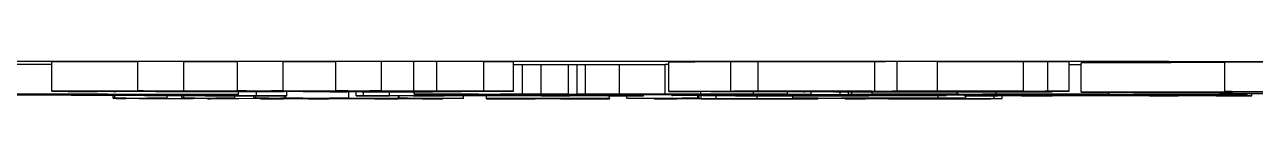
# Model space of a CAD drawing. Header units: millimetres. Extents: x 2085 to 4229, y 754 to 2271.
# Drawn here: x 3054.15 to 3096.06, y 909.7 to 910.99 of the extents above; entities that cross this region are included whole.
import ezdxf

# ---------------------------------------------------------------- set-up
doc = ezdxf.new("R2010")
doc.units = ezdxf.units.MM

msp = doc.modelspace()

# ---------------------------------------------------------------- linework, layer by layer
at = {"color": 7, "linetype": 'Continuous', "lineweight": 25}
for p, q in [((3058.004, 910.966), (3055.076, 910.965)), ((3055.076, 909.965), (3055.076, 910.965)), ((3059.564, 910.971), (3058.004, 910.972)), ((3058.004, 909.972), (3058.004, 910.972)), ((3059.564, 909.971), (3059.564, 910.971)), ((3061.395, 910.968), (3059.564, 910.967)), ((3062.956, 910.973), (3061.395, 910.974)), ((3061.395, 909.974), (3061.395, 910.974)), ((3062.956, 909.973), (3062.956, 910.973)), ((3064.744, 910.969), (3062.956, 910.968)), ((3066.301, 910.974), (3064.744, 910.975)), ((3064.744, 909.975), (3064.744, 910.975)), ((3066.301, 909.974), (3066.301, 910.974)), ((3067.397, 910.97), (3066.301, 910.97)), ((3068.183, 910.972), (3067.397, 910.97)), ((3067.397, 909.97), (3067.397, 910.97)), ((3069.781, 910.97), (3068.183, 910.972)), ((3068.183, 909.972), (3068.183, 910.972)), ((3069.781, 909.97), (3069.781, 910.97)), ((3070.796, 910.963), (3069.781, 910.964)), ((3070.796, 909.963), (3070.796, 910.963)), ((3071.105, 910.865), (3070.796, 910.865)), ((3071.74, 910.866), (3071.105, 910.865)), ((3071.105, 909.865), (3071.105, 910.865)), ((3072.665, 910.864), (3071.74, 910.866)), ((3071.74, 909.866), (3071.74, 910.866)), ((3072.665, 909.864), (3072.665, 910.864)), ((3072.954, 910.858), (3072.665, 910.858)), ((3073.243, 910.861), (3072.954, 910.861)), ((3072.954, 910.861), (3072.954, 909.861)), ((3074.399, 910.866), (3073.243, 910.867)), ((3073.243, 909.867), (3073.243, 910.867)), ((3074.399, 909.866), (3074.399, 910.866)), ((3075.959, 910.861), (3074.399, 910.861)), ((3076.084, 910.869), (3075.959, 910.869)), ((3075.959, 909.869), (3075.959, 910.869)), ((3076.084, 909.95), (3076.084, 910.95)), ((3079.125, 910.968), (3078.185, 910.969)), ((3078.185, 910.969), (3078.185, 909.969)), ((3083.103, 910.966), (3079.125, 910.968)), ((3079.125, 909.968), (3079.125, 910.968)), ((3083.103, 909.966), (3083.103, 910.966)), ((3085.235, 910.971), (3083.856, 910.973)), ((3083.856, 909.973), (3083.856, 910.973)), ((3085.235, 909.971), (3085.235, 910.971)), ((3088.161, 910.963), (3085.235, 910.965)), ((3088.988, 910.964), (3088.161, 910.963)), ((3088.161, 909.963), (3088.161, 910.963)), ((3089.717, 910.962), (3088.988, 910.964)), ((3088.988, 909.964), (3088.988, 910.964)), ((3089.717, 909.962), (3089.717, 910.962)), ((3090.129, 910.865), (3089.717, 910.865)), ((3090.129, 909.935), (3090.129, 910.935)), ((3099.088, 910.944), (3095.02, 910.95)), ((3095.02, 909.95), (3095.02, 910.95)), ((3055.076, 909.965), (3058.549, 909.967)), ((3055.716, 909.964), (3055.076, 909.965)), ((3055.626, 909.954), (3055.626, 909.965)), ((3056.304, 909.965), (3055.716, 909.964)), ((3056.006, 909.956), (3056.006, 909.965)), ((3058.618, 909.966), (3056.304, 909.965)), ((3056.674, 909.96), (3056.674, 909.965)), ((3056.674, 909.96), (3056.946, 909.961)), ((3056.946, 909.961), (3056.946, 909.965)), ((3056.946, 909.961), (3057.087, 909.959)), ((3057.087, 909.959), (3057.087, 909.965)), ((3057.087, 909.959), (3068.861, 909.963)), ((3062.605, 909.96), (3057.159, 909.958)), ((3057.277, 909.956), (3057.277, 909.958)), ((3058.004, 909.972), (3059.564, 909.971)), ((3058.613, 909.955), (3058.613, 909.958)), ((3058.613, 909.955), (3059.648, 909.954)), ((3059.892, 909.962), (3058.942, 909.961)), ((3059.564, 909.971), (3059.171, 909.97)), ((3059.171, 909.97), (3059.433, 909.967)), ((3059.433, 909.967), (3059.433, 909.971)), ((3059.433, 909.967), (3061.952, 909.968)), ((3062.022, 909.967), (3059.502, 909.966)), ((3059.648, 909.954), (3059.648, 909.959)), ((3059.648, 909.954), (3062.985, 909.955)), ((3063.057, 909.954), (3059.72, 909.953)), ((3059.72, 909.953), (3060.586, 909.943)), ((3060.586, 909.943), (3059.728, 909.941)), ((3059.892, 909.962), (3059.892, 909.966)), ((3060.586, 909.943), (3060.586, 909.953)), ((3061.395, 909.974), (3062.956, 909.973)), ((3061.435, 909.854), (3061.435, 909.954)), ((3062.038, 909.808), (3062.038, 909.954)), ((3063.285, 909.964), (3062.332, 909.962)), ((3062.956, 909.973), (3062.551, 909.972)), ((3062.551, 909.972), (3062.836, 909.968)), ((3062.985, 909.955), (3062.605, 909.96)), ((3062.836, 909.968), (3062.836, 909.973)), ((3062.836, 909.968), (3065.286, 909.969)), ((3065.355, 909.968), (3062.905, 909.967)), ((3063.078, 909.808), (3063.078, 909.954)), ((3063.285, 909.964), (3063.285, 909.968)), ((3069.003, 909.962), (3063.488, 909.96)), ((3063.488, 909.96), (3063.868, 909.956)), ((3063.868, 909.956), (3063.868, 909.96)), ((3063.868, 909.956), (3067.135, 909.957)), ((3067.413, 909.956), (3063.94, 909.955)), ((3065.127, 909.941), (3064.174, 909.94)), ((3064.744, 909.975), (3066.301, 909.974)), ((3065.127, 909.941), (3065.127, 909.955)), ((3065.188, 909.722), (3065.188, 909.955)), ((3065.441, 909.808), (3065.441, 909.955)), ((3065.638, 909.947), (3065.638, 909.955)), ((3065.697, 909.946), (3065.638, 909.947)), ((3066.629, 909.965), (3065.682, 909.963)), ((3065.684, 909.808), (3065.684, 909.946)), ((3066.301, 909.974), (3065.897, 909.973)), ((3065.897, 909.973), (3066.172, 909.97)), ((3066.172, 909.97), (3066.172, 909.974)), ((3066.172, 909.97), (3067.397, 909.97)), ((3069.781, 909.97), (3066.242, 909.969)), ((3066.574, 909.81), (3066.574, 909.956)), ((3066.629, 909.965), (3066.629, 909.969)), ((3067.135, 909.957), (3067.135, 909.962)), ((3067.135, 909.957), (3067.631, 909.959)), ((3067.397, 909.97), (3068.183, 909.972)), ((3067.406, 909.865), (3067.406, 909.956)), ((3067.926, 909.864), (3067.406, 909.865)), ((3067.406, 909.865), (3071.105, 909.865)), ((3068.042, 909.948), (3067.413, 909.956)), ((3067.522, 909.847), (3067.522, 909.865)), ((3067.631, 909.959), (3067.631, 909.962)), ((3067.631, 909.959), (3068.874, 909.957)), ((3067.637, 909.857), (3067.637, 909.865)), ((3068.183, 909.972), (3069.781, 909.97)), ((3068.874, 909.957), (3068.343, 909.956)), ((3068.343, 909.956), (3068.972, 909.948)), ((3068.389, 909.959), (3069.003, 909.962)), ((3068.389, 909.959), (3068.389, 909.962)), ((3068.62, 909.958), (3068.389, 909.959)), ((3068.861, 909.963), (3068.861, 909.97)), ((3068.861, 909.963), (3069.344, 909.965)), ((3068.972, 909.948), (3068.972, 909.962)), ((3069.018, 909.947), (3069.018, 909.97)), ((3069.602, 909.864), (3069.313, 909.864)), ((3069.344, 909.965), (3069.344, 909.97)), ((3069.344, 909.965), (3070.796, 909.963)), ((3069.602, 909.857), (3069.602, 909.864)), ((3072.665, 909.864), (3070.353, 909.864)), ((3070.353, 909.864), (3070.353, 909.857)), ((3070.989, 909.857), (3070.989, 909.864)), ((3071.105, 909.865), (3071.74, 909.866)), ((3071.509, 909.858), (3071.509, 909.864)), ((3071.74, 909.866), (3072.665, 909.864)), ((3072.318, 909.858), (3072.318, 909.864)), ((3073.647, 909.86), (3072.954, 909.861)), ((3072.954, 909.861), (3073.301, 909.861)), ((3073.243, 909.867), (3074.399, 909.866)), ((3074.11, 909.861), (3073.647, 909.86)), ((3073.647, 909.854), (3073.647, 909.86)), ((3074.399, 909.866), (3073.994, 909.865)), ((3073.994, 909.865), (3073.994, 909.861)), ((3073.994, 909.861), (3076.017, 909.861)), ((3078.964, 909.861), (3074.11, 909.861)), ((3075.959, 909.869), (3077.173, 909.867)), ((3077.203, 909.95), (3076.084, 909.95)), ((3077.173, 909.867), (3076.768, 909.867)), ((3076.768, 909.867), (3076.768, 909.861)), ((3076.768, 909.861), (3078.964, 909.861)), ((3077.173, 909.867), (3077.173, 909.95)), ((3077.422, 909.952), (3077.203, 909.95)), ((3081.467, 909.95), (3077.422, 909.952)), ((3078.208, 909.96), (3077.514, 909.953)), ((3077.514, 909.953), (3081.56, 909.951)), ((3078.185, 909.969), (3079.125, 909.968)), ((3082.253, 909.958), (3078.208, 909.96)), ((3078.965, 909.967), (3078.3, 909.961)), ((3078.3, 909.961), (3082.346, 909.959)), ((3078.964, 909.867), (3078.964, 909.952)), ((3078.964, 909.861), (3078.964, 909.867)), ((3078.964, 909.867), (3080.12, 909.865)), ((3078.964, 909.859), (3078.964, 909.861)), ((3079.716, 909.86), (3078.964, 909.859)), ((3083.011, 909.965), (3078.965, 909.967)), ((3079.125, 909.968), (3083.103, 909.966)), ((3079.311, 909.858), (3079.311, 909.86)), ((3080.12, 909.865), (3079.658, 909.865)), ((3079.658, 909.865), (3079.66, 909.864)), ((3079.716, 909.86), (3079.716, 909.865)), ((3080.004, 909.859), (3080.004, 909.865)), ((3080.12, 909.865), (3080.12, 909.951)), ((3080.669, 909.951), (3080.669, 909.942)), ((3080.725, 909.943), (3080.725, 909.951)), ((3080.725, 909.943), (3081.467, 909.95)), ((3080.929, 909.857), (3080.929, 909.951)), ((3081.56, 909.951), (3082.253, 909.958)), ((3081.56, 909.958), (3081.56, 909.951)), ((3082.41, 909.95), (3081.714, 909.943)), ((3087.092, 909.937), (3081.832, 909.94)), ((3081.923, 909.836), (3081.923, 909.94)), ((3082.201, 909.846), (3082.201, 909.94)), ((3082.316, 909.855), (3082.316, 909.94)), ((3082.346, 909.959), (3083.011, 909.965)), ((3082.346, 909.965), (3082.346, 909.959)), ((3082.353, 909.941), (3082.353, 909.949)), ((3082.353, 909.941), (3087.007, 909.939)), ((3086.591, 909.948), (3082.41, 909.95)), ((3083.196, 909.957), (3082.502, 909.951)), ((3082.502, 909.951), (3086.684, 909.949)), ((3083.01, 909.865), (3083.01, 909.939)), ((3083.472, 909.864), (3083.01, 909.865)), ((3083.01, 909.865), (3085.957, 909.865)), ((3087.377, 909.955), (3083.196, 909.957)), ((3083.953, 909.964), (3083.288, 909.958)), ((3083.288, 909.958), (3087.47, 909.956)), ((3084.108, 909.865), (3083.472, 909.864)), ((3083.856, 909.973), (3085.235, 909.971)), ((3088.135, 909.962), (3083.953, 909.964)), ((3084.585, 909.97), (3084.046, 909.965)), ((3084.046, 909.965), (3088.161, 909.963)), ((3085.957, 909.865), (3084.108, 909.865)), ((3085.235, 909.971), (3084.585, 909.97)), ((3085.899, 909.869), (3085.899, 909.938)), ((3085.899, 909.869), (3087.228, 909.868)), ((3085.957, 909.855), (3085.957, 909.865)), ((3086.406, 909.946), (3086.591, 909.948)), ((3086.406, 909.946), (3086.406, 909.948)), ((3087.526, 909.947), (3086.406, 909.946)), ((3086.684, 909.956), (3086.684, 909.949)), ((3086.684, 909.949), (3087.377, 909.955)), ((3087.228, 909.868), (3086.766, 909.867)), ((3086.766, 909.867), (3086.766, 909.865)), ((3086.766, 909.865), (3091.1, 909.865)), ((3091.1, 909.865), (3086.766, 909.865)), ((3086.766, 909.865), (3086.766, 909.862)), ((3086.766, 909.862), (3091.1, 909.862)), ((3091.1, 909.861), (3086.766, 909.861)), ((3086.766, 909.861), (3086.766, 909.858)), ((3087.007, 909.939), (3087.007, 909.946)), ((3087.228, 909.868), (3087.228, 909.947)), ((3087.47, 909.963), (3087.47, 909.956)), ((3087.47, 909.956), (3088.135, 909.962)), ((3088.161, 909.963), (3088.988, 909.964)), ((3088.574, 909.946), (3088.911, 909.946)), ((3088.988, 909.964), (3089.717, 909.962)), ((3089.717, 909.962), (3089.001, 909.961)), ((3089.142, 909.939), (3089.142, 909.961)), ((3090.178, 909.934), (3090.129, 909.935)), ((3091.043, 909.869), (3092.372, 909.868)), ((3091.1, 909.862), (3091.1, 909.865)), ((3091.1, 909.858), (3091.1, 909.861)), ((3092.372, 909.868), (3091.909, 909.867)), ((3091.909, 909.867), (3091.909, 909.865)), ((3091.909, 909.865), (3093.239, 909.865)), ((3095.088, 909.865), (3091.909, 909.865)), ((3091.909, 909.865), (3091.909, 909.855)), ((3093.239, 909.865), (3093.99, 909.867)), ((3093.296, 909.855), (3093.296, 909.865)), ((3093.99, 909.867), (3095.088, 909.865)), ((3094.279, 909.857), (3094.279, 909.865)), ((3095.164, 909.948), (3095.02, 909.95)), ((3095.02, 909.95), (3099.088, 909.944)), ((3095.088, 909.865), (3095.088, 909.877)), ((3095.608, 909.854), (3095.608, 909.875)), ((3095.692, 909.808), (3095.692, 909.875)), ((3095.781, 909.849), (3095.781, 909.874)), ((3095.935, 909.808), (3095.935, 909.874)), ((3058.224, 909.805), (3052.657, 909.837)), ((3055.238, 909.838), (3060.304, 909.811)), ((3057.158, 909.724), (3057.158, 909.812)), ((3057.158, 909.724), (3057.218, 909.724)), ((3057.362, 909.724), (3057.158, 909.724)), ((3057.218, 909.724), (3057.218, 909.811)), ((3057.218, 909.724), (3059.005, 909.724)), ((3057.287, 909.705), (3057.287, 909.724)), ((3057.287, 909.705), (3057.591, 909.723)), ((3057.593, 909.705), (3057.287, 909.705)), ((3059.699, 909.716), (3057.593, 909.705)), ((3058.306, 909.722), (3058.052, 909.71)), ((3058.052, 909.71), (3058.154, 909.71)), ((3058.154, 909.71), (3059.83, 909.719)), ((3058.154, 909.71), (3058.154, 909.715)), ((3063.078, 909.805), (3058.224, 909.805)), ((3058.946, 909.723), (3058.791, 909.723)), ((3059.005, 909.724), (3058.946, 909.723)), ((3059.005, 909.724), (3059.005, 909.805)), ((3059.506, 909.723), (3059.506, 909.805)), ((3059.506, 909.723), (3059.566, 909.724)), ((3059.66, 909.723), (3059.506, 909.723)), ((3059.566, 909.724), (3059.566, 909.805)), ((3059.566, 909.724), (3061.302, 909.723)), ((3059.585, 909.704), (3059.801, 909.716)), ((3059.585, 909.704), (3059.585, 909.715)), ((3059.891, 909.704), (3059.585, 909.704)), ((3059.801, 909.716), (3059.699, 909.716)), ((3059.83, 909.719), (3059.94, 909.722)), ((3062.789, 909.72), (3059.891, 909.704)), ((3060.654, 909.721), (3060.379, 909.709)), ((3060.379, 909.709), (3060.481, 909.709)), ((3060.481, 909.709), (3062.423, 909.721)), ((3060.481, 909.709), (3060.481, 909.714)), ((3061.242, 909.722), (3061.09, 909.722)), ((3061.302, 909.723), (3061.242, 909.722)), ((3061.302, 909.723), (3061.302, 909.805)), ((3061.956, 909.722), (3061.956, 909.805)), ((3061.956, 909.722), (3062.016, 909.723)), ((3062.111, 909.722), (3061.956, 909.722)), ((3062.016, 909.723), (3062.016, 909.805)), ((3062.016, 909.723), (3063.002, 909.722)), ((3062.038, 909.808), (3063.078, 909.808)), ((3062.174, 909.703), (3062.174, 909.717)), ((3062.174, 909.703), (3062.203, 909.704)), ((3064.462, 909.703), (3062.174, 909.703)), ((3062.203, 909.704), (3062.203, 909.717)), ((3062.203, 909.704), (3062.463, 909.704)), ((3062.423, 909.721), (3062.469, 909.721)), ((3062.463, 909.704), (3062.463, 909.719)), ((3062.967, 909.705), (3063.617, 909.72)), ((3063.002, 909.722), (3063.002, 909.805)), ((3063.002, 909.722), (3063.004, 909.722)), ((3063.004, 909.805), (3063.004, 909.722)), ((3063.004, 909.722), (3065.188, 909.722)), ((3063.078, 909.808), (3063.078, 909.805)), ((3063.488, 909.721), (3063.284, 909.721)), ((3063.49, 909.721), (3063.488, 909.721)), ((3064.131, 909.713), (3063.8, 909.704)), ((3063.8, 909.704), (3063.804, 909.704)), ((3067.2, 909.712), (3064.131, 909.713)), ((3064.449, 909.72), (3064.158, 909.713)), ((3064.158, 909.713), (3067.227, 909.713)), ((3064.231, 909.703), (3064.231, 909.713)), ((3064.231, 909.703), (3064.491, 909.703)), ((3064.491, 909.703), (3064.462, 909.703)), ((3064.491, 909.703), (3064.491, 909.712)), ((3065.161, 909.721), (3064.953, 909.721)), ((3065.188, 909.722), (3065.161, 909.721)), ((3065.441, 909.807), (3065.441, 909.808)), ((3065.441, 909.808), (3065.684, 909.808)), ((3068.435, 909.807), (3065.441, 909.807)), ((3066.075, 909.702), (3066.075, 909.712)), ((3066.075, 909.702), (3066.103, 909.703)), ((3068.363, 909.702), (3066.075, 909.702)), ((3066.103, 909.703), (3066.103, 909.712)), ((3066.103, 909.703), (3066.364, 909.703)), ((3066.364, 909.703), (3066.364, 909.712)), ((3066.574, 909.81), (3069.727, 909.837)), ((3066.868, 909.704), (3067.2, 909.712)), ((3066.868, 909.704), (3066.868, 909.712)), ((3066.878, 909.721), (3066.878, 909.807)), ((3067.086, 909.721), (3066.878, 909.721)), ((3066.878, 909.721), (3066.905, 909.721)), ((3066.905, 909.721), (3066.905, 909.807)), ((3066.905, 909.721), (3069.089, 909.721)), ((3067.227, 909.713), (3067.517, 909.72)), ((3068.192, 909.818), (3067.464, 909.811)), ((3068.157, 909.845), (3067.522, 909.847)), ((3068.157, 909.856), (3067.637, 909.857)), ((3067.637, 909.857), (3069.602, 909.857)), ((3068.35, 909.72), (3067.7, 909.704)), ((3067.7, 909.704), (3067.705, 909.704)), ((3068.132, 909.703), (3068.132, 909.714)), ((3068.132, 909.703), (3068.392, 909.703)), ((3071.827, 909.818), (3068.192, 909.818)), ((3068.192, 909.808), (3068.192, 909.818)), ((3068.192, 909.808), (3068.435, 909.808)), ((3070.05, 909.834), (3068.354, 909.819)), ((3068.354, 909.819), (3071.746, 909.819)), ((3068.392, 909.703), (3068.363, 909.702)), ((3068.435, 909.808), (3068.435, 909.818)), ((3068.435, 909.808), (3068.435, 909.807)), ((3069.062, 909.72), (3068.854, 909.72)), ((3069.089, 909.721), (3069.062, 909.72)), ((3069.089, 909.721), (3069.089, 909.818)), ((3069.602, 909.856), (3069.544, 909.856)), ((3069.602, 909.848), (3069.602, 909.856)), ((3069.727, 909.837), (3070.937, 909.837)), ((3069.873, 909.721), (3069.873, 909.818)), ((3069.873, 909.721), (3074.065, 909.721)), ((3069.873, 909.72), (3069.873, 909.721)), ((3071.069, 909.72), (3069.873, 909.72)), ((3069.873, 909.703), (3069.873, 909.72)), ((3069.873, 909.702), (3069.873, 909.703)), ((3069.873, 909.703), (3071.069, 909.703)), ((3074.065, 909.702), (3069.873, 909.702)), ((3070.131, 909.834), (3070.05, 909.834)), ((3071.746, 909.819), (3070.131, 909.834)), ((3070.353, 909.857), (3070.989, 909.857)), ((3072.318, 909.856), (3070.353, 909.856)), ((3070.353, 909.856), (3070.353, 909.849)), ((3070.353, 909.849), (3072.318, 909.85)), ((3070.937, 909.837), (3070.937, 909.856)), ((3070.937, 909.837), (3074.009, 909.81)), ((3070.989, 909.857), (3071.509, 909.858)), ((3071.069, 909.703), (3071.069, 909.72)), ((3071.509, 909.858), (3072.318, 909.856)), ((3071.537, 909.703), (3071.537, 909.719)), ((3071.743, 909.808), (3071.743, 909.818)), ((3071.743, 909.807), (3071.743, 909.808)), ((3071.743, 909.808), (3072.067, 909.808)), ((3075.222, 909.807), (3071.743, 909.807)), ((3072.633, 909.81), (3071.827, 909.818)), ((3072.067, 909.808), (3072.067, 909.815)), ((3072.838, 909.857), (3072.318, 909.858)), ((3072.318, 909.858), (3079.311, 909.858)), ((3072.318, 909.856), (3072.318, 909.858)), ((3072.318, 909.85), (3072.318, 909.856)), ((3072.318, 909.85), (3072.376, 909.85)), ((3072.376, 909.858), (3072.376, 909.85)), ((3072.4, 909.719), (3072.4, 909.703)), ((3074.065, 909.72), (3072.868, 909.72)), ((3072.868, 909.703), (3072.868, 909.72)), ((3072.868, 909.703), (3074.065, 909.703)), ((3072.954, 909.851), (3072.896, 909.854)), ((3072.896, 909.854), (3073.647, 909.854)), ((3072.896, 909.841), (3072.896, 909.854)), ((3072.896, 909.841), (3072.954, 909.843)), ((3073.647, 909.841), (3072.896, 909.841)), ((3072.954, 909.843), (3072.954, 909.851)), ((3073.647, 909.854), (3075.323, 909.854)), ((3074.977, 909.853), (3073.647, 909.853)), ((3073.647, 909.853), (3073.647, 909.841)), ((3074.009, 909.81), (3074.009, 909.853)), ((3074.065, 909.721), (3074.065, 909.807)), ((3074.065, 909.721), (3074.065, 909.72)), ((3074.065, 909.703), (3074.065, 909.72)), ((3074.065, 909.703), (3074.065, 909.702)), ((3075.612, 909.857), (3074.225, 909.857)), ((3074.653, 909.721), (3074.653, 909.807)), ((3074.653, 909.721), (3077.075, 909.722)), ((3074.69, 909.72), (3074.653, 909.721)), ((3074.998, 909.72), (3074.69, 909.72)), ((3074.977, 909.843), (3074.977, 909.853)), ((3075.67, 909.843), (3074.977, 909.843)), ((3074.98, 909.808), (3074.98, 909.843)), ((3074.98, 909.808), (3075.222, 909.808)), ((3075.222, 909.808), (3075.222, 909.843)), ((3075.222, 909.808), (3075.222, 909.807)), ((3075.323, 909.854), (3075.612, 909.857)), ((3075.323, 909.854), (3075.323, 909.857)), ((3076.362, 909.704), (3075.51, 909.72)), ((3075.586, 909.703), (3075.586, 909.718)), ((3075.622, 909.702), (3075.586, 909.703)), ((3075.586, 909.703), (3075.946, 909.703)), ((3075.612, 909.854), (3079.195, 909.854)), ((3080.929, 909.704), (3075.622, 909.702)), ((3077.057, 909.853), (3075.67, 909.853)), ((3075.67, 909.853), (3075.67, 909.843)), ((3075.946, 909.703), (3075.946, 909.712)), ((3076.181, 909.821), (3076.181, 909.853)), ((3076.335, 909.72), (3077.186, 909.704)), ((3080.929, 909.857), (3076.71, 909.857)), ((3077.111, 909.721), (3076.751, 909.721)), ((3077.057, 909.843), (3077.057, 909.853)), ((3077.751, 909.844), (3077.057, 909.843)), ((3077.075, 909.722), (3077.075, 909.843)), ((3077.075, 909.722), (3077.111, 909.721)), ((3077.111, 909.721), (3077.111, 909.843)), ((3077.186, 909.704), (3077.186, 909.844)), ((3077.699, 909.703), (3077.699, 909.843)), ((3077.699, 909.703), (3079.09, 909.704)), ((3079.253, 909.853), (3077.751, 909.853)), ((3077.751, 909.853), (3077.751, 909.844)), ((3077.751, 909.843), (3077.751, 909.844)), ((3077.751, 909.843), (3077.751, 909.843)), ((3079.09, 909.704), (3079.09, 909.841)), ((3079.195, 909.854), (3079.195, 909.857)), ((3079.195, 909.854), (3079.6, 909.855)), ((3079.253, 909.844), (3079.253, 909.853)), ((3079.311, 909.858), (3080.004, 909.859)), ((3079.6, 909.855), (3079.6, 909.857)), ((3079.6, 909.855), (3080.409, 909.853)), ((3080.004, 909.859), (3080.929, 909.857)), ((3080.409, 909.853), (3080.004, 909.853)), ((3080.004, 909.853), (3080.004, 909.844)), ((3080.007, 909.843), (3080.007, 909.853)), ((3080.304, 909.722), (3080.304, 909.853)), ((3080.304, 909.722), (3085.26, 909.725)), ((3080.371, 909.722), (3080.304, 909.722)), ((3080.623, 909.722), (3080.371, 909.722)), ((3080.409, 909.853), (3080.409, 909.857)), ((3080.808, 909.837), (3080.808, 909.857)), ((3080.859, 909.808), (3080.859, 909.857)), ((3080.891, 909.708), (3081.161, 909.708)), ((3081.161, 909.708), (3080.929, 909.704)), ((3082.758, 909.706), (3081.169, 909.721)), ((3081.437, 909.819), (3081.437, 909.82)), ((3081.437, 909.82), (3085.531, 909.82)), ((3081.923, 909.819), (3081.437, 909.819)), ((3081.978, 909.722), (3082.667, 909.715)), ((3082.088, 909.705), (3082.088, 909.712)), ((3082.155, 909.704), (3082.088, 909.705)), ((3082.088, 909.705), (3082.39, 909.705)), ((3087.312, 909.706), (3082.155, 909.704)), ((3082.258, 909.846), (3082.201, 909.846)), ((3082.836, 909.853), (3082.316, 909.855)), ((3082.316, 909.855), (3085.957, 909.855)), ((3083.76, 909.723), (3082.344, 909.723)), ((3082.39, 909.705), (3082.39, 909.709)), ((3082.667, 909.715), (3082.667, 909.723)), ((3082.667, 909.715), (3084.133, 909.716)), ((3082.72, 909.836), (3082.72, 909.854)), ((3084.199, 909.715), (3082.733, 909.714)), ((3082.733, 909.714), (3083.567, 909.706)), ((3082.894, 909.811), (3082.894, 909.817)), ((3083.472, 909.841), (3082.952, 909.843)), ((3082.952, 909.843), (3088.384, 909.843)), ((3083.567, 909.706), (3083.567, 909.715)), ((3083.598, 909.837), (3084.236, 909.829)), ((3084.236, 909.829), (3083.751, 909.829)), ((3084.11, 909.706), (3084.11, 909.715)), ((3084.11, 909.706), (3085.424, 909.706)), ((3086.361, 909.854), (3084.223, 909.854)), ((3084.236, 909.854), (3084.236, 909.829)), ((3084.236, 909.817), (3084.236, 909.808)), ((3084.871, 909.718), (3084.806, 909.719)), ((3084.806, 909.719), (3085.108, 909.719)), ((3094.857, 909.842), (3084.859, 909.842)), ((3085.108, 909.719), (3085.763, 909.713)), ((3085.531, 909.819), (3085.126, 909.819)), ((3085.26, 909.725), (3085.26, 909.819)), ((3085.26, 909.725), (3086.193, 909.721)), ((3085.321, 909.848), (3088.384, 909.848)), ((3085.784, 909.847), (3085.321, 909.848)), ((3085.461, 909.713), (3085.416, 909.713)), ((3085.424, 909.706), (3085.424, 909.713)), ((3085.763, 909.713), (3085.461, 909.713)), ((3085.531, 909.82), (3085.531, 909.842)), ((3085.531, 909.82), (3085.531, 909.819)), ((3086.419, 909.847), (3085.784, 909.847)), ((3086.193, 909.721), (3085.963, 909.721)), ((3086.154, 909.808), (3086.154, 909.842)), ((3086.154, 909.807), (3086.154, 909.808)), ((3086.154, 909.808), (3086.397, 909.808)), ((3089.147, 909.807), (3086.154, 909.807)), ((3086.193, 909.721), (3086.193, 909.807)), ((3086.397, 909.808), (3086.397, 909.842)), ((3088.384, 909.847), (3086.419, 909.847)), ((3086.766, 909.858), (3091.1, 909.858)), ((3091.1, 909.857), (3086.766, 909.857)), ((3086.766, 909.857), (3086.766, 909.855)), ((3086.766, 909.855), (3091.1, 909.855)), ((3087.16, 909.711), (3087.16, 909.807)), ((3087.16, 909.711), (3087.435, 909.711)), ((3087.287, 909.81), (3087.287, 909.842)), ((3087.287, 909.81), (3090.439, 909.837)), ((3087.435, 909.711), (3087.312, 909.706)), ((3090.522, 909.854), (3087.402, 909.854)), ((3087.435, 909.711), (3087.435, 909.807)), ((3088.905, 909.818), (3088.177, 909.811)), ((3088.326, 909.853), (3088.326, 909.854)), ((3088.326, 909.853), (3089.656, 909.852)), ((3088.384, 909.843), (3088.384, 909.847)), ((3092.54, 909.818), (3088.905, 909.818)), ((3088.905, 909.808), (3088.905, 909.818)), ((3088.905, 909.808), (3089.147, 909.808)), ((3090.763, 909.834), (3089.066, 909.819)), ((3089.066, 909.819), (3092.459, 909.819)), ((3089.656, 909.852), (3089.135, 909.851)), ((3089.135, 909.851), (3089.135, 909.848)), ((3089.135, 909.848), (3090.696, 909.848)), ((3092.43, 909.847), (3089.135, 909.847)), ((3089.135, 909.847), (3089.135, 909.843)), ((3089.135, 909.843), (3092.776, 909.843)), ((3089.147, 909.808), (3089.147, 909.818)), ((3089.147, 909.808), (3089.147, 909.807)), ((3089.656, 909.852), (3089.656, 909.854)), ((3090.439, 909.837), (3090.439, 909.842)), ((3090.439, 909.837), (3091.65, 909.837)), ((3090.696, 909.848), (3090.696, 909.857)), ((3090.696, 909.848), (3091.389, 909.849)), ((3090.843, 909.834), (3090.763, 909.834)), ((3092.459, 909.819), (3090.843, 909.834)), ((3095.608, 909.854), (3090.869, 909.854)), ((3091.1, 909.855), (3091.1, 909.857)), ((3091.389, 909.849), (3092.43, 909.847)), ((3091.65, 909.837), (3091.65, 909.842)), ((3091.65, 909.837), (3094.721, 909.81)), ((3091.909, 909.855), (3093.296, 909.855)), ((3092.456, 909.808), (3092.456, 909.818)), ((3092.456, 909.807), (3092.456, 909.808)), ((3092.456, 909.808), (3092.779, 909.808)), ((3095.935, 909.807), (3092.456, 909.807)), ((3093.346, 909.81), (3092.54, 909.818)), ((3092.776, 909.843), (3092.776, 909.854)), ((3092.776, 909.843), (3093.643, 909.844)), ((3092.779, 909.808), (3092.779, 909.815)), ((3093.296, 909.855), (3094.279, 909.857)), ((3093.643, 909.844), (3094.857, 909.842)), ((3094.279, 909.857), (3095.608, 909.854)), ((3094.721, 909.81), (3094.721, 909.842)), ((3095.692, 909.808), (3095.935, 909.808)), ((3095.781, 909.849), (3095.781, 909.848)), ((3095.935, 909.808), (3095.935, 909.807))]:
    msp.add_line(p, q, dxfattribs=at)
at = {"color": 7, "linetype": 'Continuous', "lineweight": 25, "flags": 128}
for points in [[(3094.833, 909.88), (3095.018, 909.882), (3095.557, 909.885), (3096.396, 909.886), (3097.453, 909.888), (3098.625, 909.888), (3099.797, 909.888), (3100.854, 909.886), (3101.693, 909.885), (3102.231, 909.882), (3102.417, 909.88), (3102.231, 909.877), (3101.693, 909.875), (3100.854, 909.873), (3099.797, 909.872), (3098.625, 909.872), (3097.453, 909.872), (3096.396, 909.873), (3095.557, 909.875), (3095.018, 909.877), (3094.833, 909.88)], [(3095.653, 909.88), (3095.833, 909.882), (3096.349, 909.884), (3097.139, 909.885), (3098.109, 909.886), (3099.141, 909.886), (3100.11, 909.885), (3100.901, 909.884), (3101.417, 909.882), (3101.596, 909.88), (3101.417, 909.878), (3100.901, 909.876), (3100.11, 909.874), (3099.141, 909.874), (3098.109, 909.874), (3097.139, 909.874), (3096.349, 909.876), (3095.833, 909.878), (3095.653, 909.88)]]:
    msp.add_lwpolyline(points, dxfattribs=at)
at = {"color": 7, "linetype": 'Continuous', "lineweight": 25}
for points, knots in [([(3002.564, 910.845), (3002.612, 910.848), (3002.719, 910.857), (3003.588, 910.869), (3005.069, 910.883), (3007.245, 910.896), (3010.075, 910.91), (3013.589, 910.923), (3017.743, 910.935), (3022.486, 910.946), (3027.748, 910.956), (3033.44, 910.965), (3039.462, 910.973), (3045.685, 910.979), (3052.051, 910.983), (3058.404, 910.986), (3064.742, 910.988), (3071.01, 910.989), (3077.277, 910.988), (3083.616, 910.986), (3089.968, 910.983), (3096.334, 910.979), (3102.557, 910.973), (3108.58, 910.965), (3114.272, 910.956), (3119.533, 910.946), (3124.277, 910.935), (3128.431, 910.923), (3131.945, 910.91), (3134.775, 910.896), (3136.95, 910.883), (3138.431, 910.869), (3139.303, 910.857), (3139.409, 910.848), (3139.457, 910.845)], [0, 0, 0, 0, 0.023828, 0.053273, 0.084485, 0.115699, 0.147957, 0.180726, 0.213842, 0.247136, 0.28043, 0.313546, 0.346314, 0.378573, 0.409785, 0.440999, 0.470442, 0.499888, 0.529332, 0.558778, 0.58999, 0.621203, 0.653462, 0.68623, 0.719347, 0.752641, 0.785934, 0.819051, 0.851819, 0.884078, 0.915289, 0.946503, 0.975948, 1, 1, 1, 1]), ([(3055.076, 910.869), (3054.969, 910.869), (3054.549, 910.87), (3054.109, 910.87), (3053.78, 910.87)], [0, 0, 0, 0, 0.254888, 1, 1, 1, 1]), ([(3078.185, 910.969), (3078.053, 910.968), (3077.678, 910.964), (3076.989, 910.958), (3076.385, 910.952), (3076.084, 910.95)], [0, 0, 0, 0, 0.212583, 0.606196, 1, 1, 1, 1]), ([(3083.856, 910.973), (3083.793, 910.973), (3083.668, 910.971), (3083.419, 910.969), (3083.225, 910.967), (3083.103, 910.966)], [0, 0, 0, 0, 0.272745, 0.545491, 1, 1, 1, 1]), ([(3095.02, 910.936), (3094.134, 910.936), (3092.54, 910.935), (3090.871, 910.935), (3090.129, 910.935)], [0, 0, 0, 0, 0.55606, 1, 1, 1, 1]), ([(3052.156, 909.867), (3052.825, 909.867), (3054.171, 909.867), (3055.979, 909.865), (3057.299, 909.863), (3058.222, 909.86), (3058.53, 909.856), (3058.552, 909.854), (3058.558, 909.854)], [0, 0, 0, 0, 0.196061, 0.394111, 0.547436, 0.700125, 0.928087, 1, 1, 1, 1]), ([(3053.106, 909.87), (3053.774, 909.87), (3055.009, 909.869), (3056.777, 909.869), (3058.44, 909.867), (3059.959, 909.865), (3061.104, 909.861), (3061.412, 909.857), (3061.431, 909.855), (3061.435, 909.854)], [0, 0, 0, 0, 0.160365, 0.296332, 0.431737, 0.589347, 0.747826, 0.949128, 1, 1, 1, 1]), ([(3055.626, 909.954), (3055.63, 909.954), (3055.643, 909.955), (3055.812, 909.955), (3055.945, 909.956), (3056.006, 909.956)], [0, 0, 0, 0, 0.206018, 0.636041, 1, 1, 1, 1]), ([(3056.322, 909.954), (3056.241, 909.954), (3056.091, 909.954), (3055.882, 909.954), (3055.741, 909.954), (3055.649, 909.954), (3055.631, 909.954), (3055.626, 909.954)], [0, 0, 0, 0, 0.281585, 0.522569, 0.762523, 0.925805, 1, 1, 1, 1]), ([(3056.006, 909.956), (3056.133, 909.956), (3056.476, 909.957), (3056.621, 909.959), (3056.659, 909.96), (3056.674, 909.96)], [0, 0, 0, 0, 0.268239, 0.722981, 1, 1, 1, 1]), ([(3057.229, 909.955), (3057.203, 909.955), (3057.149, 909.955), (3056.884, 909.954), (3056.615, 909.954), (3056.376, 909.954), (3056.322, 909.954)], [0, 0, 0, 0, 0.194719, 0.390632, 0.863045, 1, 1, 1, 1]), ([(3057.159, 909.958), (3057.213, 909.957), (3057.282, 909.957), (3057.26, 909.956), (3057.256, 909.956)], [0, 0, 0, 0, 0.7846575, 1, 1, 1, 1]), ([(3058.549, 909.967), (3058.49, 909.967), (3058.38, 909.969), (3058.201, 909.971), (3058.07, 909.972), (3058.004, 909.972)], [0, 0, 0, 0, 0.361759, 0.680808, 1, 1, 1, 1]), ([(3059.728, 909.941), (3059.635, 909.942), (3059.449, 909.945), (3059.091, 909.95), (3058.784, 909.953), (3058.613, 909.955)], [0, 0, 0, 0, 0.307881, 0.615778, 1, 1, 1, 1]), ([(3058.942, 909.961), (3058.905, 909.962), (3058.843, 909.963), (3058.728, 909.964), (3058.655, 909.965), (3058.618, 909.966)], [0, 0, 0, 0, 0.437947, 0.718933, 1, 1, 1, 1]), ([(3059.502, 909.966), (3059.532, 909.966), (3059.593, 909.965), (3059.716, 909.964), (3059.824, 909.963), (3059.892, 909.962)], [0, 0, 0, 0, 0.2673365, 0.5346869, 1, 1, 1, 1]), ([(3061.952, 909.968), (3061.894, 909.969), (3061.782, 909.97), (3061.598, 909.972), (3061.462, 909.973), (3061.395, 909.974)], [0, 0, 0, 0, 0.353076, 0.676475, 1, 1, 1, 1]), ([(3062.332, 909.962), (3062.289, 909.963), (3062.224, 909.964), (3062.112, 909.966), (3062.052, 909.967), (3062.022, 909.967)], [0, 0, 0, 0, 0.499817, 0.749886, 1, 1, 1, 1]), ([(3062.905, 909.967), (3062.935, 909.967), (3062.996, 909.966), (3063.113, 909.965), (3063.22, 909.964), (3063.285, 909.964)], [0, 0, 0, 0, 0.278089, 0.556193, 1, 1, 1, 1]), ([(3064.174, 909.94), (3064.077, 909.941), (3063.882, 909.944), (3063.5, 909.949), (3063.221, 909.952), (3063.057, 909.954)], [0, 0, 0, 0, 0.2894212, 0.5788391, 1, 1, 1, 1]), ([(3063.94, 909.955), (3064.056, 909.953), (3064.287, 909.951), (3064.665, 909.946), (3064.962, 909.943), (3065.127, 909.941)], [0, 0, 0, 0, 0.307939, 0.615874, 1, 1, 1, 1]), ([(3065.286, 909.969), (3065.228, 909.97), (3065.117, 909.971), (3064.937, 909.973), (3064.809, 909.974), (3064.744, 909.975)], [0, 0, 0, 0, 0.3618324, 0.680859, 1, 1, 1, 1]), ([(3065.682, 909.963), (3065.642, 909.964), (3065.576, 909.965), (3065.462, 909.967), (3065.391, 909.968), (3065.355, 909.968)], [0, 0, 0, 0, 0.437841, 0.718884, 1, 1, 1, 1]), ([(3065.638, 909.947), (3065.971, 909.947), (3066.544, 909.947), (3067.199, 909.947), (3067.603, 909.947), (3067.811, 909.947), (3067.952, 909.947), (3068.03, 909.948), (3068.061, 909.948), (3068.049, 909.948), (3068.042, 909.948)], [0, 0, 0, 0, 0.358025, 0.615683, 0.704922, 0.795041, 0.841826, 0.888488, 0.9407, 1, 1, 1, 1]), ([(3067.909, 909.944), (3067.877, 909.944), (3067.813, 909.944), (3067.456, 909.945), (3066.748, 909.946), (3066.093, 909.946), (3065.697, 909.946)], [0, 0, 0, 0, 0.1072401, 0.2147204, 0.5251042, 1, 1, 1, 1]), ([(3066.242, 909.969), (3066.271, 909.968), (3066.329, 909.968), (3066.452, 909.966), (3066.56, 909.965), (3066.629, 909.965)], [0, 0, 0, 0, 0.267397, 0.53481, 1, 1, 1, 1]), ([(3068.972, 909.948), (3068.998, 909.948), (3069.05, 909.947), (3068.909, 909.946), (3068.55, 909.945), (3068.161, 909.944), (3067.909, 909.944)], [0, 0, 0, 0, 0.211302, 0.416468, 0.621501, 1, 1, 1, 1]), ([(3069.313, 909.864), (3069.146, 909.864), (3068.83, 909.864), (3068.365, 909.864), (3068.073, 909.864), (3067.926, 909.864)], [0, 0, 0, 0, 0.35686, 0.67714, 1, 1, 1, 1]), ([(3070.796, 909.963), (3070.578, 909.963), (3070.103, 909.962), (3069.371, 909.961), (3068.912, 909.959), (3068.62, 909.958)], [0, 0, 0, 0, 0.234297, 0.511813, 1, 1, 1, 1]), ([(3073.299, 909.862), (3073.298, 909.863), (3073.295, 909.864), (3073.279, 909.865), (3073.255, 909.866), (3073.243, 909.867)], [0, 0, 0, 0, 0.333361, 0.666606, 1, 1, 1, 1]), ([(3076.015, 909.862), (3076.015, 909.863), (3076.013, 909.864), (3076.005, 909.866), (3075.976, 909.868), (3075.959, 909.869)], [0, 0, 0, 0, 0.167053, 0.501629, 1, 1, 1, 1]), ([(3076.084, 909.95), (3076.249, 909.951), (3076.719, 909.955), (3077.441, 909.962), (3077.937, 909.967), (3078.185, 909.969)], [0, 0, 0, 0, 0.212581, 0.606192, 1, 1, 1, 1]), ([(3079.668, 909.862), (3079.672, 909.862), (3079.68, 909.861), (3079.704, 909.861), (3079.716, 909.86)], [0, 0, 0, 0, 0.499804, 1, 1, 1, 1]), ([(3081.832, 909.94), (3081.637, 909.94), (3081.313, 909.94), (3080.933, 909.941), (3080.724, 909.942), (3080.644, 909.942), (3080.694, 909.943), (3080.725, 909.943)], [0, 0, 0, 0, 0.2631806, 0.4361155, 0.6100885, 0.7625762, 1, 1, 1, 1]), ([(3081.714, 909.943), (3081.687, 909.943), (3081.658, 909.943), (3081.7, 909.943), (3081.703, 909.943)], [0, 0, 0, 0, 0.9326989, 1, 1, 1, 1]), ([(3081.756, 909.942), (3081.794, 909.942), (3081.883, 909.942), (3082.102, 909.942), (3082.271, 909.942), (3082.353, 909.941)], [0, 0, 0, 0, 0.2728768, 0.6483328, 1, 1, 1, 1]), ([(3083.103, 909.966), (3083.177, 909.966), (3083.325, 909.968), (3083.579, 909.97), (3083.749, 909.972), (3083.856, 909.973)], [0, 0, 0, 0, 0.272744, 0.545492, 1, 1, 1, 1]), ([(3085.957, 909.865), (3085.955, 909.866), (3085.953, 909.866), (3085.938, 909.868), (3085.914, 909.869), (3085.899, 909.869)], [0, 0, 0, 0, 0.279578, 0.559168, 1, 1, 1, 1]), ([(3087.007, 909.939), (3087.098, 909.939), (3087.262, 909.939), (3087.49, 909.939), (3087.669, 909.94), (3087.928, 909.941), (3088.144, 909.943), (3088.407, 909.945), (3088.574, 909.946)], [0, 0, 0, 0, 0.07162, 0.1296989, 0.1878581, 0.251244, 0.5231342, 1, 1, 1, 1]), ([(3089.142, 909.939), (3088.978, 909.938), (3088.7, 909.938), (3088.113, 909.937), (3087.582, 909.937), (3087.234, 909.937), (3087.092, 909.937)], [0, 0, 0, 0, 0.312528, 0.530177, 0.809183, 1, 1, 1, 1]), ([(3089.001, 909.961), (3088.852, 909.96), (3088.555, 909.957), (3088.046, 909.952), (3087.72, 909.949), (3087.526, 909.947)], [0, 0, 0, 0, 0.289148, 0.578294, 1, 1, 1, 1]), ([(3088.911, 909.946), (3088.841, 909.945), (3088.707, 909.944), (3088.571, 909.942), (3088.676, 909.94), (3088.934, 909.939), (3089.112, 909.939), (3089.142, 909.939)], [0, 0, 0, 0, 0.288401, 0.554678, 0.756949, 0.959056, 1, 1, 1, 1]), ([(3090.129, 909.935), (3090.798, 909.935), (3092.051, 909.935), (3093.866, 909.935), (3095.91, 909.937), (3097.566, 909.94), (3098.516, 909.942), (3098.844, 909.943)], [0, 0, 0, 0, 0.198997, 0.37265, 0.545625, 0.843257, 1, 1, 1, 1]), ([(3099.692, 909.942), (3099.269, 909.941), (3098.202, 909.938), (3095.98, 909.935), (3093.039, 909.934), (3091.13, 909.934), (3090.178, 909.934)], [0, 0, 0, 0, 0.185716, 0.467958, 0.734859, 1, 1, 1, 1]), ([(3091.1, 909.865), (3091.099, 909.866), (3091.097, 909.866), (3091.084, 909.868), (3091.059, 909.869), (3091.043, 909.869)], [0, 0, 0, 0, 0.270825, 0.541657, 1, 1, 1, 1]), ([(3096.64, 909.947), (3096.503, 909.947), (3096.229, 909.947), (3095.741, 909.948), (3095.375, 909.948), (3095.164, 909.948)], [0, 0, 0, 0, 0.296385, 0.592978, 1, 1, 1, 1]), ([(3058.558, 909.854), (3058.527, 909.852), (3058.466, 909.849), (3057.784, 909.845), (3056.436, 909.842), (3054.751, 909.84), (3053.403, 909.84), (3052.625, 909.84), (3052.503, 909.84)], [0, 0, 0, 0, 0.200351, 0.402646, 0.59747, 0.766762, 0.96323, 1, 1, 1, 1]), ([(3061.435, 909.854), (3061.408, 909.853), (3061.348, 909.85), (3060.563, 909.845), (3058.852, 909.841), (3057.004, 909.838), (3055.724, 909.838), (3055.238, 909.838)], [0, 0, 0, 0, 0.183074, 0.416875, 0.642834, 0.864166, 1, 1, 1, 1]), ([(3057.591, 909.723), (3057.603, 909.723), (3057.619, 909.723), (3057.571, 909.723), (3057.514, 909.724), (3057.438, 909.724), (3057.387, 909.724), (3057.362, 909.724)], [0, 0, 0, 0, 0.409045, 0.568709, 0.729731, 0.871998, 1, 1, 1, 1]), ([(3058.791, 909.723), (3058.727, 909.723), (3058.627, 909.723), (3058.495, 909.723), (3058.408, 909.723), (3058.34, 909.723), (3058.319, 909.723), (3058.306, 909.722)], [0, 0, 0, 0, 0.286948, 0.445283, 0.603611, 0.766841, 1, 1, 1, 1]), ([(3059.94, 909.722), (3059.947, 909.722), (3059.959, 909.722), (3059.901, 909.722), (3059.804, 909.723), (3059.705, 909.723), (3059.66, 909.723)], [0, 0, 0, 0, 0.280717, 0.477013, 0.764436, 1, 1, 1, 1]), ([(3060.304, 909.811), (3060.475, 909.81), (3060.739, 909.809), (3061.412, 909.808), (3061.817, 909.808), (3062.038, 909.808)], [0, 0, 0, 0, 0.454509, 0.703285, 1, 1, 1, 1]), ([(3061.09, 909.722), (3061.043, 909.722), (3060.966, 909.722), (3060.859, 909.722), (3060.783, 909.722), (3060.711, 909.722), (3060.675, 909.722), (3060.658, 909.722), (3060.654, 909.721)], [0, 0, 0, 0, 0.2197284, 0.3604368, 0.5019622, 0.6296085, 0.9109721, 1, 1, 1, 1]), ([(3062.464, 909.721), (3062.464, 909.721), (3062.462, 909.721), (3062.42, 909.721), (3062.342, 909.722), (3062.235, 909.722), (3062.151, 909.722), (3062.111, 909.722)], [0, 0, 0, 0, 0.063168, 0.286153, 0.501453, 0.758451, 1, 1, 1, 1]), ([(3062.463, 909.704), (3062.555, 909.704), (3062.684, 909.704), (3062.834, 909.704), (3062.91, 909.704), (3062.953, 909.704), (3062.963, 909.704), (3062.967, 909.705)], [0, 0, 0, 0, 0.375821, 0.523807, 0.672057, 0.853203, 1, 1, 1, 1]), ([(3063.284, 909.721), (3063.228, 909.721), (3063.121, 909.721), (3062.975, 909.721), (3062.862, 909.721), (3062.814, 909.721), (3062.789, 909.72)], [0, 0, 0, 0, 0.246987, 0.468153, 0.728462, 1, 1, 1, 1]), ([(3063.616, 909.721), (3063.617, 909.721), (3063.619, 909.721), (3063.588, 909.721), (3063.536, 909.721), (3063.5, 909.721), (3063.49, 909.721)], [0, 0, 0, 0, 0.177122, 0.589108, 0.884827, 1, 1, 1, 1]), ([(3063.811, 909.704), (3063.824, 909.704), (3063.849, 909.704), (3063.934, 909.704), (3064.061, 909.703), (3064.167, 909.703), (3064.231, 909.703)], [0, 0, 0, 0, 0.204883, 0.408937, 0.643499, 1, 1, 1, 1]), ([(3064.953, 909.721), (3064.884, 909.721), (3064.768, 909.721), (3064.625, 909.721), (3064.533, 909.721), (3064.47, 909.721), (3064.457, 909.72), (3064.449, 909.72)], [0, 0, 0, 0, 0.290077, 0.48445, 0.638173, 0.79153, 1, 1, 1, 1]), ([(3065.684, 909.808), (3065.808, 909.808), (3066.018, 909.808), (3066.274, 909.808), (3066.459, 909.809), (3066.534, 909.809), (3066.566, 909.81), (3066.574, 909.81)], [0, 0, 0, 0, 0.268165, 0.456817, 0.645375, 0.906381, 1, 1, 1, 1]), ([(3066.364, 909.703), (3066.456, 909.703), (3066.585, 909.703), (3066.735, 909.703), (3066.81, 909.703), (3066.854, 909.704), (3066.864, 909.704), (3066.868, 909.704)], [0, 0, 0, 0, 0.3758207, 0.5238074, 0.6720575, 0.8532035, 1, 1, 1, 1]), ([(3067.514, 909.72), (3067.515, 909.72), (3067.516, 909.72), (3067.477, 909.72), (3067.415, 909.72), (3067.3, 909.721), (3067.185, 909.721), (3067.103, 909.721), (3067.086, 909.721)], [0, 0, 0, 0, 0.132198, 0.30903, 0.458399, 0.607839, 0.921168, 1, 1, 1, 1]), ([(3067.464, 909.811), (3067.454, 909.811), (3067.432, 909.811), (3067.399, 909.81), (3067.39, 909.81), (3067.383, 909.81)], [0, 0, 0, 0, 0.2502199, 0.5005081, 1, 1, 1, 1]), ([(3067.383, 909.81), (3067.392, 909.81), (3067.406, 909.809), (3067.485, 909.809), (3067.581, 909.808), (3067.735, 909.808), (3067.946, 909.808), (3068.107, 909.808), (3068.192, 909.808)], [0, 0, 0, 0, 0.284135, 0.450473, 0.560568, 0.671794, 0.825494, 1, 1, 1, 1]), ([(3067.522, 909.847), (3067.87, 909.847), (3068.393, 909.847), (3069.085, 909.848), (3069.43, 909.848), (3069.602, 909.848)], [0, 0, 0, 0, 0.499885, 0.7499286, 1, 1, 1, 1]), ([(3067.711, 909.703), (3067.724, 909.703), (3067.75, 909.703), (3067.834, 909.703), (3067.961, 909.703), (3068.068, 909.703), (3068.132, 909.703)], [0, 0, 0, 0, 0.204883, 0.408937, 0.643499, 1, 1, 1, 1]), ([(3069.544, 909.856), (3069.378, 909.856), (3069.061, 909.856), (3068.596, 909.856), (3068.304, 909.856), (3068.157, 909.856)], [0, 0, 0, 0, 0.35686, 0.67714, 1, 1, 1, 1]), ([(3072.376, 909.85), (3071.779, 909.849), (3070.76, 909.848), (3069.295, 909.847), (3068.538, 909.845), (3068.157, 909.845)], [0, 0, 0, 0, 0.41234, 0.704495, 1, 1, 1, 1]), ([(3068.854, 909.72), (3068.785, 909.72), (3068.669, 909.72), (3068.526, 909.72), (3068.434, 909.72), (3068.371, 909.72), (3068.357, 909.72), (3068.35, 909.72)], [0, 0, 0, 0, 0.290077, 0.48445, 0.638173, 0.79153, 1, 1, 1, 1]), ([(3071.537, 909.719), (3071.534, 909.719), (3071.53, 909.72), (3071.47, 909.72), (3071.392, 909.72), (3071.256, 909.72), (3071.146, 909.72), (3071.069, 909.72)], [0, 0, 0, 0, 0.250411, 0.398556, 0.54744, 0.686236, 1, 1, 1, 1]), ([(3071.069, 909.703), (3071.158, 909.703), (3071.283, 909.703), (3071.425, 909.703), (3071.498, 909.703), (3071.534, 909.703), (3071.536, 909.703), (3071.537, 909.703)], [0, 0, 0, 0, 0.3640306, 0.510061, 0.6558643, 0.8438409, 1, 1, 1, 1]), ([(3072.067, 909.808), (3072.154, 909.808), (3072.294, 909.808), (3072.463, 909.808), (3072.57, 909.808), (3072.643, 909.808), (3072.694, 909.809), (3072.707, 909.809), (3072.714, 909.809)], [0, 0, 0, 0, 0.25713, 0.418126, 0.515419, 0.613557, 0.771961, 1, 1, 1, 1]), ([(3072.868, 909.72), (3072.798, 909.72), (3072.682, 909.72), (3072.544, 909.72), (3072.459, 909.72), (3072.407, 909.72), (3072.403, 909.719), (3072.4, 909.719)], [0, 0, 0, 0, 0.294404, 0.487725, 0.643608, 0.799347, 1, 1, 1, 1]), ([(3072.4, 909.703), (3072.403, 909.703), (3072.409, 909.703), (3072.466, 909.703), (3072.562, 909.703), (3072.7, 909.703), (3072.808, 909.703), (3072.868, 909.703)], [0, 0, 0, 0, 0.210223, 0.375759, 0.542534, 0.746796, 1, 1, 1, 1]), ([(3072.714, 909.809), (3072.713, 909.809), (3072.71, 909.809), (3072.695, 909.81), (3072.658, 909.81), (3072.633, 909.81)], [0, 0, 0, 0, 0.25103, 0.502225, 1, 1, 1, 1]), ([(3074.225, 909.857), (3074.059, 909.857), (3073.742, 909.857), (3073.278, 909.857), (3072.985, 909.857), (3072.838, 909.857)], [0, 0, 0, 0, 0.35686, 0.67714, 1, 1, 1, 1]), ([(3074.009, 909.81), (3074.051, 909.809), (3074.135, 909.809), (3074.321, 909.808), (3074.581, 909.808), (3074.808, 909.808), (3074.942, 909.808), (3074.98, 909.808)], [0, 0, 0, 0, 0.25387, 0.509596, 0.715202, 0.920342, 1, 1, 1, 1]), ([(3075.51, 909.72), (3075.498, 909.72), (3075.478, 909.72), (3075.396, 909.72), (3075.301, 909.72), (3075.163, 909.721), (3075.059, 909.721), (3074.998, 909.72)], [0, 0, 0, 0, 0.2826647, 0.4248628, 0.5676053, 0.7445144, 1, 1, 1, 1]), ([(3076.71, 909.857), (3076.587, 909.857), (3076.342, 909.856), (3075.967, 909.855), (3075.752, 909.854), (3075.612, 909.854)], [0, 0, 0, 0, 0.2597624, 0.5194021, 1, 1, 1, 1]), ([(3075.946, 909.703), (3076.035, 909.703), (3076.159, 909.703), (3076.292, 909.703), (3076.35, 909.703), (3076.373, 909.704), (3076.365, 909.704), (3076.362, 909.704)], [0, 0, 0, 0, 0.36734, 0.515297, 0.663697, 0.845087, 1, 1, 1, 1]), ([(3076.181, 909.821), (3076.21, 909.823), (3076.283, 909.826), (3077.037, 909.831), (3078.188, 909.835), (3079.266, 909.836), (3080.188, 909.837), (3080.705, 909.837), (3080.808, 909.837)], [0, 0, 0, 0, 0.211208, 0.543916, 0.70607, 0.836311, 0.967456, 1, 1, 1, 1]), ([(3080.853, 909.807), (3080.266, 909.807), (3079.274, 909.807), (3078.1, 909.809), (3077.065, 909.812), (3076.33, 909.816), (3076.227, 909.82), (3076.181, 909.821)], [0, 0, 0, 0, 0.187422, 0.316972, 0.445984, 0.752119, 1, 1, 1, 1]), ([(3076.751, 909.721), (3076.678, 909.721), (3076.565, 909.721), (3076.436, 909.721), (3076.361, 909.72), (3076.327, 909.72), (3076.332, 909.72), (3076.335, 909.72)], [0, 0, 0, 0, 0.311431, 0.483158, 0.654996, 0.813001, 1, 1, 1, 1]), ([(3077.186, 909.704), (3077.196, 909.704), (3077.213, 909.704), (3077.29, 909.704), (3077.4, 909.703), (3077.542, 909.703), (3077.648, 909.703), (3077.699, 909.703)], [0, 0, 0, 0, 0.226887, 0.389122, 0.551824, 0.783972, 1, 1, 1, 1]), ([(3080.757, 909.836), (3080.519, 909.836), (3080.046, 909.836), (3079.296, 909.834), (3078.49, 909.832), (3077.852, 909.829), (3077.565, 909.825), (3077.538, 909.823), (3077.524, 909.821)], [0, 0, 0, 0, 0.087728, 0.173959, 0.328461, 0.554861, 0.777023, 1, 1, 1, 1]), ([(3077.524, 909.821), (3077.553, 909.82), (3077.612, 909.817), (3078.067, 909.813), (3078.601, 909.81), (3079.298, 909.809), (3080.057, 909.808), (3080.604, 909.808), (3080.859, 909.808)], [0, 0, 0, 0, 0.254742, 0.50973, 0.682774, 0.792634, 0.903219, 1, 1, 1, 1]), ([(3077.751, 909.843), (3077.917, 909.843), (3078.247, 909.843), (3078.632, 909.843), (3078.906, 909.843), (3079.047, 909.843), (3079.15, 909.843), (3079.211, 909.843), (3079.247, 909.844), (3079.251, 909.844), (3079.253, 909.844)], [0, 0, 0, 0, 0.291265, 0.577908, 0.673859, 0.770575, 0.821169, 0.872133, 0.929983, 1, 1, 1, 1]), ([(3079.022, 909.841), (3078.987, 909.841), (3078.922, 909.841), (3078.623, 909.842), (3078.226, 909.842), (3077.905, 909.843), (3077.751, 909.843)], [0, 0, 0, 0, 0.215567, 0.407136, 0.716043, 1, 1, 1, 1]), ([(3080.004, 909.844), (3080.002, 909.843), (3079.997, 909.843), (3079.816, 909.842), (3079.498, 909.841), (3079.2, 909.841), (3079.022, 909.841)], [0, 0, 0, 0, 0.273904, 0.481798, 0.689877, 1, 1, 1, 1]), ([(3079.09, 909.704), (3079.337, 909.704), (3079.813, 909.704), (3080.361, 909.705), (3080.73, 909.706), (3080.832, 909.708), (3080.891, 909.708)], [0, 0, 0, 0, 0.254501, 0.491089, 0.704746, 1, 1, 1, 1]), ([(3081.169, 909.721), (3081.153, 909.721), (3081.128, 909.722), (3081.047, 909.722), (3080.949, 909.722), (3080.801, 909.722), (3080.692, 909.722), (3080.623, 909.722)], [0, 0, 0, 0, 0.243865, 0.391737, 0.541046, 0.710969, 1, 1, 1, 1]), ([(3083.751, 909.829), (3083.543, 909.83), (3083.24, 909.832), (3082.466, 909.834), (3081.674, 909.836), (3081.058, 909.836), (3080.757, 909.836)], [0, 0, 0, 0, 0.421189, 0.615596, 0.812628, 1, 1, 1, 1]), ([(3080.808, 909.837), (3080.946, 909.837), (3081.207, 909.837), (3081.579, 909.837), (3081.808, 909.836), (3081.923, 909.836)], [0, 0, 0, 0, 0.356459, 0.676253, 1, 1, 1, 1]), ([(3083.028, 909.808), (3082.749, 909.808), (3082.176, 909.807), (3081.381, 909.807), (3080.94, 909.807), (3080.853, 909.807)], [0, 0, 0, 0, 0.432658, 0.887677, 1, 1, 1, 1]), ([(3080.859, 909.808), (3081.198, 909.808), (3081.711, 909.808), (3082.329, 909.809), (3082.688, 909.809), (3082.842, 909.81), (3082.88, 909.811), (3082.894, 909.811)], [0, 0, 0, 0, 0.362877, 0.547963, 0.734409, 0.906428, 1, 1, 1, 1]), ([(3081.923, 909.836), (3081.988, 909.836), (3082.118, 909.836), (3082.378, 909.836), (3082.583, 909.836), (3082.72, 909.836)], [0, 0, 0, 0, 0.251708, 0.503436, 1, 1, 1, 1]), ([(3082.894, 909.817), (3082.887, 909.817), (3082.876, 909.818), (3082.74, 909.818), (3082.541, 909.819), (3082.255, 909.819), (3082.039, 909.819), (3081.923, 909.819)], [0, 0, 0, 0, 0.257856, 0.422334, 0.5883, 0.779578, 1, 1, 1, 1]), ([(3082.344, 909.723), (3082.266, 909.723), (3082.148, 909.723), (3082.027, 909.722), (3081.97, 909.722), (3081.959, 909.722), (3081.972, 909.722), (3081.978, 909.722)], [0, 0, 0, 0, 0.339866, 0.516986, 0.694619, 0.862206, 1, 1, 1, 1]), ([(3082.201, 909.846), (3082.797, 909.847), (3083.828, 909.848), (3085.291, 909.85), (3085.966, 909.853), (3086.361, 909.854)], [0, 0, 0, 0, 0.36202, 0.626364, 1, 1, 1, 1]), ([(3087.402, 909.854), (3087, 909.853), (3085.992, 909.85), (3084.106, 909.847), (3082.705, 909.846), (3082.258, 909.846)], [0, 0, 0, 0, 0.3105248, 0.7800713, 1, 1, 1, 1]), ([(3082.39, 909.705), (3082.48, 909.705), (3082.605, 909.705), (3082.727, 909.705), (3082.775, 909.705), (3082.779, 909.706), (3082.763, 909.706), (3082.758, 909.706)], [0, 0, 0, 0, 0.37884, 0.527566, 0.676229, 0.889817, 1, 1, 1, 1]), ([(3082.72, 909.836), (3082.85, 909.836), (3083.105, 909.836), (3083.41, 909.836), (3083.538, 909.837), (3083.598, 909.837)], [0, 0, 0, 0, 0.356531, 0.696322, 1, 1, 1, 1]), ([(3084.223, 909.854), (3084.056, 909.854), (3083.74, 909.854), (3083.275, 909.854), (3082.983, 909.853), (3082.836, 909.853)], [0, 0, 0, 0, 0.35686, 0.67714, 1, 1, 1, 1]), ([(3083.673, 909.809), (3083.602, 909.809), (3083.438, 909.809), (3083.205, 909.808), (3083.082, 909.808), (3083.028, 909.808)], [0, 0, 0, 0, 0.301306, 0.696717, 1, 1, 1, 1]), ([(3084.859, 909.842), (3084.692, 909.842), (3084.376, 909.842), (3083.911, 909.842), (3083.619, 909.841), (3083.472, 909.841)], [0, 0, 0, 0, 0.35686, 0.67714, 1, 1, 1, 1]), ([(3083.567, 909.706), (3083.586, 909.706), (3083.617, 909.706), (3083.717, 909.706), (3083.836, 909.706), (3083.972, 909.705), (3084.068, 909.706), (3084.11, 909.706)], [0, 0, 0, 0, 0.271137, 0.427796, 0.584166, 0.818016, 1, 1, 1, 1]), ([(3084.236, 909.808), (3084.192, 909.808), (3084.104, 909.808), (3083.942, 909.809), (3083.792, 909.809), (3083.693, 909.809), (3083.673, 909.809)], [0, 0, 0, 0, 0.252541, 0.505388, 0.89895, 1, 1, 1, 1]), ([(3085.963, 909.721), (3085.774, 909.721), (3085.394, 909.722), (3084.754, 909.723), (3084.167, 909.724), (3083.87, 909.723), (3083.76, 909.723)], [0, 0, 0, 0, 0.324948, 0.652823, 0.870839, 1, 1, 1, 1]), ([(3084.133, 909.716), (3084.264, 909.716), (3084.476, 909.716), (3084.731, 909.716), (3084.812, 909.717), (3084.852, 909.717)], [0, 0, 0, 0, 0.445329, 0.721777, 1, 1, 1, 1]), ([(3085.416, 909.713), (3085.363, 909.713), (3085.283, 909.714), (3085.041, 909.715), (3084.801, 909.715), (3084.506, 909.715), (3084.311, 909.715), (3084.199, 909.715)], [0, 0, 0, 0, 0.333895, 0.499037, 0.66578, 0.808284, 1, 1, 1, 1]), ([(3085.126, 909.819), (3084.993, 909.819), (3084.769, 909.819), (3084.502, 909.818), (3084.331, 909.818), (3084.246, 909.817), (3084.239, 909.817), (3084.236, 909.817)], [0, 0, 0, 0, 0.277602, 0.465557, 0.653489, 0.849158, 1, 1, 1, 1]), ([(3084.904, 909.717), (3084.905, 909.717), (3084.941, 909.717), (3084.907, 909.718), (3084.876, 909.718), (3084.871, 909.718)], [0, 0, 0, 0, 0.02619, 0.843378, 1, 1, 1, 1]), ([(3085.424, 909.706), (3085.715, 909.706), (3086.215, 909.707), (3086.731, 909.708), (3087.042, 909.709), (3087.117, 909.71), (3087.16, 909.711)], [0, 0, 0, 0, 0.295552, 0.509146, 0.721996, 1, 1, 1, 1]), ([(3086.397, 909.808), (3086.52, 909.808), (3086.73, 909.808), (3086.986, 909.808), (3087.171, 909.809), (3087.246, 909.809), (3087.278, 909.81), (3087.287, 909.81)], [0, 0, 0, 0, 0.268165, 0.456817, 0.645375, 0.906381, 1, 1, 1, 1]), ([(3088.177, 909.811), (3088.166, 909.811), (3088.145, 909.811), (3088.112, 909.81), (3088.102, 909.81), (3088.096, 909.81)], [0, 0, 0, 0, 0.25022, 0.500508, 1, 1, 1, 1]), ([(3088.096, 909.81), (3088.104, 909.81), (3088.119, 909.809), (3088.197, 909.809), (3088.294, 909.808), (3088.448, 909.808), (3088.658, 909.808), (3088.819, 909.808), (3088.905, 909.808)], [0, 0, 0, 0, 0.284135, 0.450473, 0.560568, 0.671794, 0.825494, 1, 1, 1, 1]), ([(3088.384, 909.848), (3088.382, 909.848), (3088.379, 909.85), (3088.362, 909.852), (3088.338, 909.853), (3088.326, 909.853)], [0, 0, 0, 0, 0.3931299, 0.6965162, 1, 1, 1, 1]), ([(3094.741, 909.847), (3094.13, 909.847), (3092.905, 909.848), (3091.398, 909.851), (3090.78, 909.853), (3090.522, 909.854)], [0, 0, 0, 0, 0.367157, 0.736287, 1, 1, 1, 1]), ([(3090.869, 909.854), (3091.358, 909.853), (3092.471, 909.85), (3094.309, 909.849), (3095.472, 909.849), (3095.781, 909.849)], [0, 0, 0, 0, 0.364385, 0.830851, 1, 1, 1, 1]), ([(3092.779, 909.808), (3092.866, 909.808), (3093.007, 909.808), (3093.175, 909.808), (3093.283, 909.808), (3093.356, 909.808), (3093.407, 909.809), (3093.419, 909.809), (3093.427, 909.809)], [0, 0, 0, 0, 0.2571295, 0.4181259, 0.5154186, 0.6135569, 0.7719613, 1, 1, 1, 1]), ([(3093.427, 909.809), (3093.425, 909.809), (3093.423, 909.809), (3093.407, 909.81), (3093.37, 909.81), (3093.346, 909.81)], [0, 0, 0, 0, 0.25103, 0.502225, 1, 1, 1, 1]), ([(3094.721, 909.81), (3094.763, 909.809), (3094.847, 909.809), (3095.033, 909.808), (3095.293, 909.808), (3095.52, 909.808), (3095.654, 909.808), (3095.692, 909.808)], [0, 0, 0, 0, 0.2538701, 0.5095964, 0.7152017, 0.9203422, 1, 1, 1, 1]), ([(3095.781, 909.848), (3095.656, 909.848), (3095.405, 909.848), (3095.089, 909.848), (3094.864, 909.847), (3094.771, 909.847), (3094.746, 909.847), (3094.741, 909.847)], [0, 0, 0, 0, 0.282135, 0.566109, 0.757606, 0.950164, 1, 1, 1, 1])]:
    msp.add_open_spline(points, degree=3, knots=knots, dxfattribs=at)

doc.saveas('drawing.dxf')
